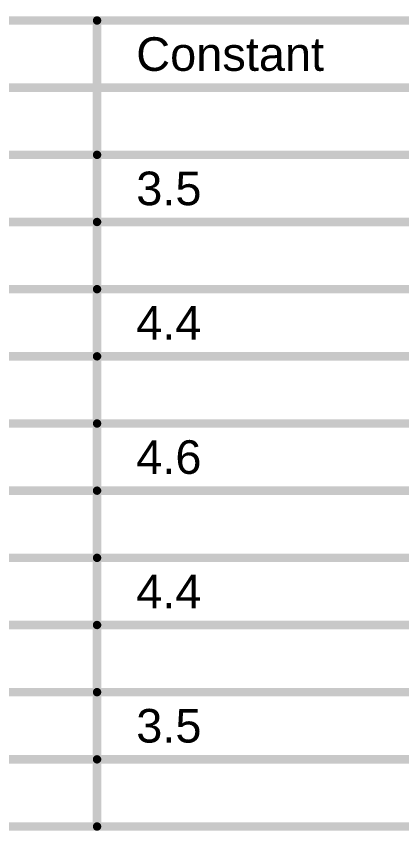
# Model space of a CAD drawing. Header units: inches. Extents: x 0 to 211, y 0 to 201.
# Drawn here: x 10.355 to 11.043, y 5.612 to 7.067 of the extents above; entities that cross this region are included whole.
import ezdxf

# ---------------------------------------------------------------- set-up
doc = ezdxf.new("R2010")
doc.units = ezdxf.units.IN
doc.header["$MEASUREMENT"] = 0
doc.layers.add('Fabrication', color=76, linetype='Continuous')
doc.styles.add('Arial', font='', dxfattribs={"height": 0.2})
doc.styles.get('Arial').set_extended_font_data('Arial')

msp = doc.modelspace()

# ---------------------------------------------------------------- linework, layer by layer
at = {"layer": 'Fabrication'}
for points in [[(7.6501, 7.06, 0.015, 0.015, 0), (12.1889, 7.06, 0.015, 0.015, 0)], [(10.4993, 5.62, 0.015, 0.015, 0), (10.4993, 7.06, 0.015, 0.015, 0)], [(7.6501, 6.94, 0.015, 0.015, 0), (12.1889, 6.94, 0.015, 0.015, 0)], [(9.8495, 6.82, 0.015, 0.015, 0), (10.4993, 6.82, 0.015, 0.015, 0)], [(10.4993, 6.82, 0.015, 0.015, 0), (11.0692, 6.82, 0.015, 0.015, 0)], [(9.8495, 6.7, 0.015, 0.015, 0), (10.4993, 6.7, 0.015, 0.015, 0)], [(10.4993, 6.7, 0.015, 0.015, 0), (11.0692, 6.7, 0.015, 0.015, 0)], [(9.8495, 6.58, 0.015, 0.015, 0), (10.4993, 6.58, 0.015, 0.015, 0)], [(10.4993, 6.58, 0.015, 0.015, 0), (11.0692, 6.58, 0.015, 0.015, 0)], [(9.8495, 6.46, 0.015, 0.015, 0), (10.4993, 6.46, 0.015, 0.015, 0)], [(10.4993, 6.46, 0.015, 0.015, 0), (11.0692, 6.46, 0.015, 0.015, 0)], [(9.8495, 6.34, 0.015, 0.015, 0), (10.4993, 6.34, 0.015, 0.015, 0)], [(10.4993, 6.34, 0.015, 0.015, 0), (11.0692, 6.34, 0.015, 0.015, 0)], [(9.8495, 6.22, 0.015, 0.015, 0), (10.4993, 6.22, 0.015, 0.015, 0)], [(10.4993, 6.22, 0.015, 0.015, 0), (11.0692, 6.22, 0.015, 0.015, 0)], [(9.8495, 6.1, 0.015, 0.015, 0), (10.4993, 6.1, 0.015, 0.015, 0)], [(10.4993, 6.1, 0.015, 0.015, 0), (11.0692, 6.1, 0.015, 0.015, 0)], [(9.8495, 5.98, 0.015, 0.015, 0), (10.4993, 5.98, 0.015, 0.015, 0)], [(10.4993, 5.98, 0.015, 0.015, 0), (11.0692, 5.98, 0.015, 0.015, 0)], [(9.8495, 5.86, 0.015, 0.015, 0), (10.4993, 5.86, 0.015, 0.015, 0)], [(10.4993, 5.86, 0.015, 0.015, 0), (11.0692, 5.86, 0.015, 0.015, 0)], [(9.8495, 5.74, 0.015, 0.015, 0), (10.4993, 5.74, 0.015, 0.015, 0)], [(10.4993, 5.74, 0.015, 0.015, 0), (11.0692, 5.74, 0.015, 0.015, 0)], [(9.8495, 5.62, 0.015, 0.015, 0), (10.4993, 5.62, 0.015, 0.015, 0)], [(10.4993, 5.62, 0.015, 0.015, 0), (11.0692, 5.62, 0.015, 0.015, 0)]]:
    msp.add_lwpolyline(points, format="xyseb", dxfattribs=at)
for points in [[(10.4956, 7.06, 0.0075, 0.0075, 1), (10.5031, 7.06, 0.0075, 0.0075, 1)], [(10.4956, 6.82, 0.0075, 0.0075, 1), (10.5031, 6.82, 0.0075, 0.0075, 1)], [(10.4956, 6.82, 0.0075, 0.0075, 1), (10.5031, 6.82, 0.0075, 0.0075, 1)], [(10.4956, 6.7, 0.0075, 0.0075, 1), (10.5031, 6.7, 0.0075, 0.0075, 1)], [(10.4956, 6.7, 0.0075, 0.0075, 1), (10.5031, 6.7, 0.0075, 0.0075, 1)], [(10.4956, 6.58, 0.0075, 0.0075, 1), (10.5031, 6.58, 0.0075, 0.0075, 1)], [(10.4956, 6.58, 0.0075, 0.0075, 1), (10.5031, 6.58, 0.0075, 0.0075, 1)], [(10.4956, 6.46, 0.0075, 0.0075, 1), (10.5031, 6.46, 0.0075, 0.0075, 1)], [(10.4956, 6.46, 0.0075, 0.0075, 1), (10.5031, 6.46, 0.0075, 0.0075, 1)], [(10.4956, 6.34, 0.0075, 0.0075, 1), (10.5031, 6.34, 0.0075, 0.0075, 1)], [(10.4956, 6.34, 0.0075, 0.0075, 1), (10.5031, 6.34, 0.0075, 0.0075, 1)], [(10.4956, 6.22, 0.0075, 0.0075, 1), (10.5031, 6.22, 0.0075, 0.0075, 1)], [(10.4956, 6.22, 0.0075, 0.0075, 1), (10.5031, 6.22, 0.0075, 0.0075, 1)], [(10.4956, 6.1, 0.0075, 0.0075, 1), (10.5031, 6.1, 0.0075, 0.0075, 1)], [(10.4956, 6.1, 0.0075, 0.0075, 1), (10.5031, 6.1, 0.0075, 0.0075, 1)], [(10.4956, 5.98, 0.0075, 0.0075, 1), (10.5031, 5.98, 0.0075, 0.0075, 1)], [(10.4956, 5.98, 0.0075, 0.0075, 1), (10.5031, 5.98, 0.0075, 0.0075, 1)], [(10.4956, 5.86, 0.0075, 0.0075, 1), (10.5031, 5.86, 0.0075, 0.0075, 1)], [(10.4956, 5.86, 0.0075, 0.0075, 1), (10.5031, 5.86, 0.0075, 0.0075, 1)], [(10.4956, 5.74, 0.0075, 0.0075, 1), (10.5031, 5.74, 0.0075, 0.0075, 1)], [(10.4956, 5.74, 0.0075, 0.0075, 1), (10.5031, 5.74, 0.0075, 0.0075, 1)], [(10.4956, 5.62, 0.0075, 0.0075, 1), (10.5031, 5.62, 0.0075, 0.0075, 1)], [(10.4956, 5.62, 0.0075, 0.0075, 1), (10.5031, 5.62, 0.0075, 0.0075, 1)], [(10.4956, 5.62, 0.0075, 0.0075, 1), (10.5031, 5.62, 0.0075, 0.0075, 1)]]:
    msp.add_lwpolyline(points, format="xyseb", close=True, dxfattribs=at)

# ---------------------------------------------------------------- texts
at = {"layer": 'Fabrication', "style": 'Arial'}
for s, p in [('Constant', (10.5693, 6.97)), ('3.5', (10.5693, 6.73)), ('4.4', (10.5693, 6.49)), ('4.6', (10.5693, 6.25)), ('4.4', (10.5693, 6.01)), ('3.5', (10.5693, 5.77))]:
    msp.add_text(s, height=0.06, dxfattribs=at).set_placement(p)

doc.saveas('drawing.dxf')
